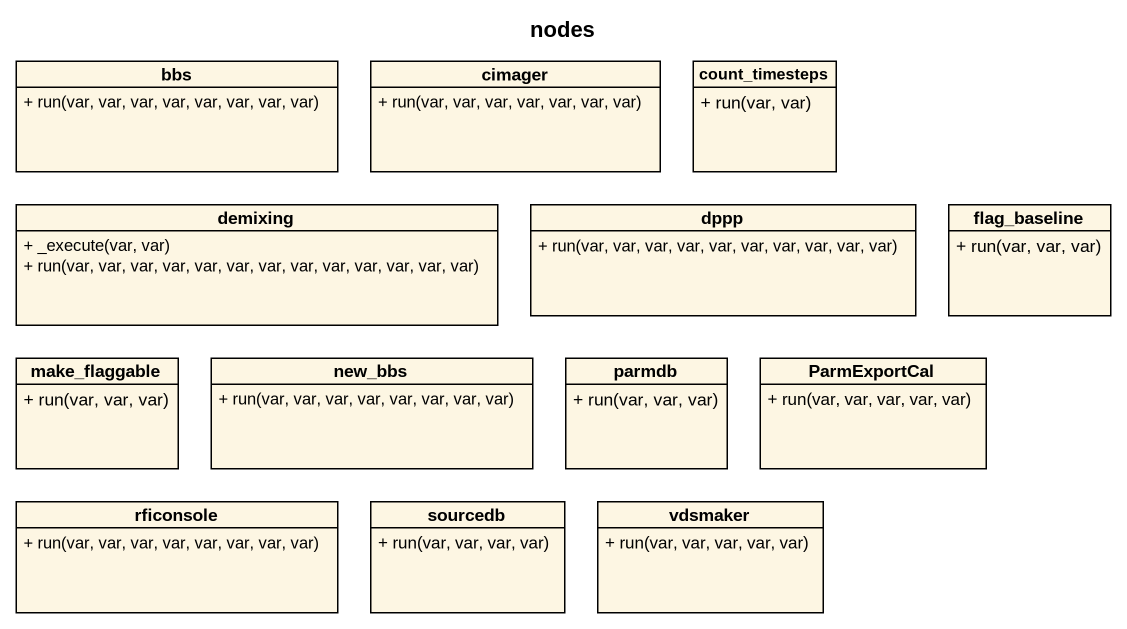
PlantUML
@startuml
title nodes
hide circle
hide empty members
skinparam classAttributeIconSize 0
class bbs {
  + run(var, var, var, var, var, var, var, var)
}
class cimager {
  + run(var, var, var, var, var, var, var)
}
class count_timesteps {
  + run(var, var)
}
class demixing {
  + _execute(var, var)
  + run(var, var, var, var, var, var, var, var, var, var, var, var, var)
}
class dppp {
  + run(var, var, var, var, var, var, var, var, var, var)
}
class flag_baseline {
  + run(var, var, var)
}
class make_flaggable {
  + run(var, var, var)
}
class new_bbs {
  + run(var, var, var, var, var, var, var, var)
}
class parmdb {
  + run(var, var, var)
}
class ParmExportCal {
  + run(var, var, var, var, var)
}
class rficonsole {
  + run(var, var, var, var, var, var, var, var)
}
class sourcedb {
  + run(var, var, var, var)
}
class vdsmaker {
  + run(var, var, var, var, var)
}
@enduml
